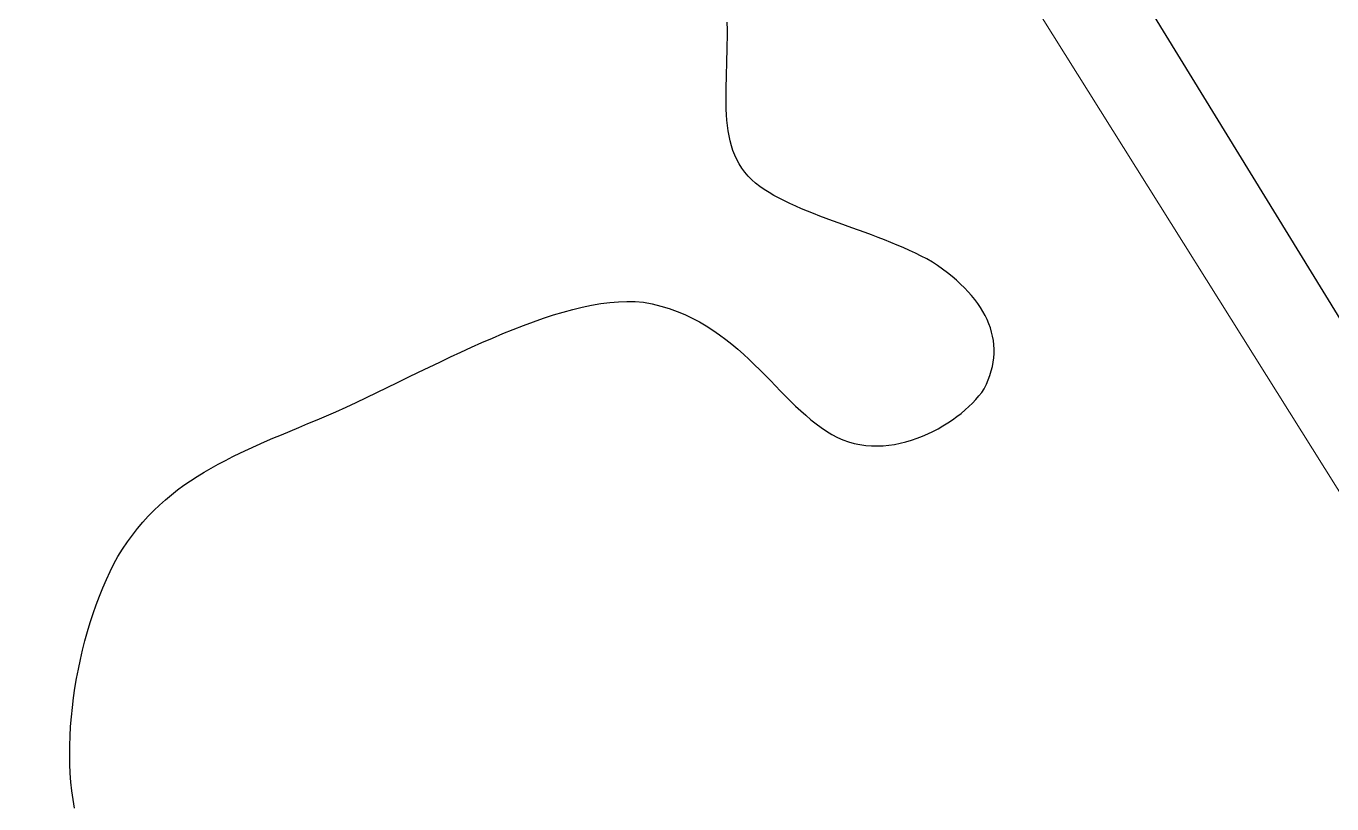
# Model space of a CAD drawing. Header units: metres. Extents: x 507606 to 508087, y 6966978 to 6967359.
# Drawn here: x 507866.769 to 507867.73, y 6967222.518 to 6967223.09 of the extents above; entities that cross this region are included whole.
import ezdxf

# ---------------------------------------------------------------- set-up
doc = ezdxf.new("R2010")
doc.units = ezdxf.units.M
doc.layers.add('D_UG_PIPES', color=142, linetype='EXIST_SWD', lineweight=0)
doc.layers.add('mga2020DR_UNLINED', color=252, linetype='Continuous')
doc.layers.add('mga2020VEG_TREE', color=252, linetype='Continuous')
doc.styles.get("Standard").update_dxf_attribs({"font": 'ARIALN.TTF'})
doc.linetypes.add('EXIST_SWD', pattern='A,5,-2.5,5,-2,["SWD",Standard,S=2.5,R=0,X=0,Y=-1.25],-8,5,-2.5,5,-2.5', length=37.5)

# ---------------------------------------------------------------- blocks, each defined once
blk = doc.blocks.new('BAC V TREE')
for p, q in [((-10.6479, 10.4687), (-10.6483, 10.5047)), ((-10.6479, 10.4334), (-10.6479, 10.4687)), ((-10.6489, 10.3651), (-10.6483, 10.3989)), ((-10.6483, 10.3989), (-10.6479, 10.4334)), ((-10.6506, 10.2998), (-10.6497, 10.3321)), ((-10.6497, 10.3321), (-10.6489, 10.3651)), ((-10.6524, 10.2375), (-10.6515, 10.2683)), ((-10.6515, 10.2683), (-10.6506, 10.2998)), ((-10.6536, 10.178), (-10.6531, 10.2074)), ((-10.6531, 10.2074), (-10.6524, 10.2375)), ((-10.6538, 10.1494), (-10.6536, 10.178)), ((-10.6536, 10.1213), (-10.6538, 10.1494)), ((-10.653, 10.094), (-10.6536, 10.1213)), ((-10.6518, 10.0674), (-10.653, 10.094)), ((-10.65, 10.0414), (-10.6518, 10.0674)), ((-10.6474, 10.016), (-10.65, 10.0414)), ((-10.6441, 9.9913), (-10.6474, 10.016)), ((-10.6399, 9.9672), (-10.6441, 9.9913)), ((-10.6348, 9.9437), (-10.6399, 9.9672)), ((-10.6287, 9.9208), (-10.6348, 9.9437)), ((-10.6214, 9.8986), (-10.6287, 9.9208)), ((-10.6129, 9.8769), (-10.6214, 9.8986)), ((-10.6032, 9.8558), (-10.6129, 9.8769)), ((-10.5921, 9.8353), (-10.6032, 9.8558)), ((-10.5796, 9.8154), (-10.5921, 9.8353)), ((-10.5656, 9.796), (-10.5796, 9.8154)), ((-10.55, 9.7771), (-10.5656, 9.796)), ((-10.5327, 9.7588), (-10.55, 9.7771)), ((-10.5141, 9.7431), (-10.5327, 9.7588)), ((-10.4942, 9.728), (-10.5141, 9.7431)), ((-10.473, 9.7134), (-10.4942, 9.728)), ((-10.4507, 9.6993), (-10.473, 9.7134)), ((-10.4273, 9.6857), (-10.4507, 9.6993)), ((-10.4029, 9.6724), (-10.4273, 9.6857)), ((-10.3776, 9.6595), (-10.4029, 9.6724)), ((-10.3514, 9.647), (-10.3776, 9.6595)), ((-10.3244, 9.6348), (-10.3514, 9.647)), ((-10.2966, 9.6228), (-10.3244, 9.6348)), ((-10.2683, 9.611), (-10.2966, 9.6228)), ((-10.2393, 9.5995), (-10.2683, 9.611)), ((-10.2099, 9.5881), (-10.2393, 9.5995)), ((-10.18, 9.5768), (-10.2099, 9.5881)), ((-10.1498, 9.5657), (-10.18, 9.5768)), ((-10.1193, 9.5546), (-10.1498, 9.5657)), ((-10.0886, 9.5435), (-10.1193, 9.5546)), ((-10.0578, 9.5323), (-10.0886, 9.5435)), ((-10.0268, 9.5212), (-10.0578, 9.5323)), ((-9.9959, 9.5099), (-10.0268, 9.5212)), ((-9.9651, 9.4986), (-9.9959, 9.5099)), ((-9.9344, 9.487), (-9.9651, 9.4986)), ((-9.904, 9.4753), (-9.9344, 9.487)), ((-9.8739, 9.4633), (-9.904, 9.4753)), ((-9.8441, 9.4511), (-9.8739, 9.4633)), ((-9.8148, 9.4386), (-9.8441, 9.4511)), ((-9.7859, 9.4258), (-9.8148, 9.4386)), ((-9.7577, 9.4125), (-9.7859, 9.4258)), ((-9.7302, 9.3989), (-9.7577, 9.4125)), ((-9.7033, 9.3849), (-9.7302, 9.3989)), ((-9.6773, 9.3703), (-9.7033, 9.3849)), ((-9.6524, 9.3535), (-9.6773, 9.3703)), ((-9.6286, 9.3364), (-9.6524, 9.3535)), ((-9.6058, 9.3192), (-9.6286, 9.3364)), ((-9.5841, 9.3018), (-9.6058, 9.3192)), ((-9.5634, 9.2841), (-9.5841, 9.3018)), ((-9.5439, 9.2663), (-9.5634, 9.2841)), ((-9.5254, 9.2483), (-9.5439, 9.2663)), ((-9.508, 9.2302), (-9.5254, 9.2483)), ((-9.4918, 9.2118), (-9.508, 9.2302)), ((-9.4766, 9.1933), (-9.4918, 9.2118)), ((-11.3794, 9.1465), (-11.3345, 9.1573)), ((-11.3345, 9.1573), (-11.2904, 9.1665)), ((-11.2904, 9.1665), (-11.2471, 9.1739)), ((-11.2471, 9.1739), (-11.2048, 9.1794)), ((-11.2048, 9.1794), (-11.1634, 9.183)), ((-11.1634, 9.183), (-11.123, 9.1844)), ((-11.123, 9.1844), (-11.0837, 9.1837)), ((-11.0837, 9.1837), (-11.0455, 9.1807)), ((-11.0455, 9.1807), (-11.0032, 9.1726)), ((-11.0032, 9.1726), (-10.9625, 9.1625)), ((-10.9625, 9.1625), (-10.9232, 9.1507)), ((-10.9232, 9.1507), (-10.8855, 9.1371)), ((-9.4626, 9.1746), (-9.4766, 9.1933)), ((-9.4497, 9.1558), (-9.4626, 9.1746)), ((-9.438, 9.1367), (-9.4497, 9.1558)), ((-11.6137, 9.0704), (-11.5657, 9.0882)), ((-11.5657, 9.0882), (-11.5182, 9.1048)), ((-11.5182, 9.1048), (-11.4713, 9.1201)), ((-11.4713, 9.1201), (-11.425, 9.134)), ((-11.425, 9.134), (-11.3794, 9.1465)), ((-10.8855, 9.1371), (-10.8491, 9.122)), ((-10.8491, 9.122), (-10.814, 9.1055)), ((-10.814, 9.1055), (-10.7801, 9.0876)), ((-10.7801, 9.0876), (-10.7475, 9.0684)), ((-9.4274, 9.1176), (-9.438, 9.1367)), ((-9.418, 9.0982), (-9.4274, 9.1176)), ((-9.4097, 9.0788), (-9.418, 9.0982)), ((-11.7602, 9.011), (-11.711, 9.0317)), ((-11.711, 9.0317), (-11.6622, 9.0516)), ((-11.6622, 9.0516), (-11.6137, 9.0704)), ((-10.7475, 9.0684), (-10.7159, 9.0482)), ((-10.7159, 9.0482), (-10.6853, 9.0269)), ((-10.6853, 9.0269), (-10.6557, 9.0048)), ((-9.4026, 9.0591), (-9.4097, 9.0788)), ((-9.3967, 9.0394), (-9.4026, 9.0591)), ((-9.392, 9.0194), (-9.3967, 9.0394)), ((-11.9093, 8.9445), (-11.8594, 8.9673)), ((-11.8594, 8.9673), (-11.8097, 8.9895)), ((-11.8097, 8.9895), (-11.7602, 9.011)), ((-10.6557, 9.0048), (-10.6269, 8.9819)), ((-10.6269, 8.9819), (-10.599, 8.9583)), ((-9.3885, 8.9994), (-9.392, 9.0194)), ((-9.3862, 8.9792), (-9.3885, 8.9994)), ((-9.3852, 8.9589), (-9.3862, 8.9792)), ((-12.0093, 8.8976), (-11.9593, 8.9213)), ((-11.9593, 8.9213), (-11.9093, 8.9445)), ((-10.599, 8.9583), (-10.5718, 8.9342)), ((-10.5718, 8.9342), (-10.5452, 8.9097)), ((-10.5452, 8.9097), (-10.5193, 8.8849)), ((-9.3893, 8.8971), (-9.3867, 8.9178)), ((-9.3867, 8.9178), (-9.3853, 8.9384)), ((-9.3853, 8.9384), (-9.3852, 8.9589)), ((-12.1593, 8.8253), (-12.1094, 8.8495)), ((-12.1094, 8.8495), (-12.0594, 8.8737)), ((-12.0594, 8.8737), (-12.0093, 8.8976)), ((-10.5193, 8.8849), (-10.4939, 8.8599)), ((-10.4939, 8.8599), (-10.4689, 8.8348)), ((-9.4048, 8.8344), (-9.3983, 8.8554)), ((-9.3983, 8.8554), (-9.3932, 8.8763)), ((-9.3932, 8.8763), (-9.3893, 8.8971)), ((-12.2585, 8.7771), (-12.209, 8.8011)), ((-12.209, 8.8011), (-12.1593, 8.8253)), ((-10.4689, 8.8348), (-10.4443, 8.8098)), ((-10.4443, 8.8098), (-10.42, 8.7849)), ((-10.42, 8.7849), (-10.396, 8.7603)), ((-9.4317, 8.7706), (-9.4214, 8.792)), ((-9.4214, 8.792), (-9.4124, 8.8132)), ((-9.4124, 8.8132), (-9.4048, 8.8344)), ((-12.4052, 8.7065), (-12.3567, 8.7296)), ((-12.3567, 8.7296), (-12.3078, 8.7532)), ((-12.3078, 8.7532), (-12.2585, 8.7771)), ((-10.396, 8.7603), (-10.3721, 8.736)), ((-10.3721, 8.736), (-10.3483, 8.7123)), ((-9.4875, 8.7035), (-9.4717, 8.7202)), ((-9.4717, 8.7202), (-9.4571, 8.737)), ((-9.4571, 8.737), (-9.4437, 8.7538)), ((-9.4437, 8.7538), (-9.4317, 8.7706)), ((-12.5459, 8.6429), (-12.5008, 8.6619)), ((-12.5008, 8.6619), (-12.4533, 8.6839)), ((-12.4533, 8.6839), (-12.4052, 8.7065)), ((-10.3483, 8.7123), (-10.3245, 8.6892)), ((-10.3245, 8.6892), (-10.3007, 8.6668)), ((-10.3007, 8.6668), (-10.2768, 8.6453)), ((-9.5617, 8.639), (-9.5416, 8.6546)), ((-9.5416, 8.6546), (-9.5225, 8.6706)), ((-9.5225, 8.6706), (-9.5045, 8.6869)), ((-9.5045, 8.6869), (-9.4875, 8.7035)), ((-12.6762, 8.5885), (-12.6336, 8.6062)), ((-12.6336, 8.6062), (-12.5901, 8.6243)), ((-12.5901, 8.6243), (-12.5459, 8.6429)), ((-10.2768, 8.6453), (-10.2526, 8.6247)), ((-10.2526, 8.6247), (-10.2282, 8.6052)), ((-10.2282, 8.6052), (-10.2035, 8.5869)), ((-9.6504, 8.5818), (-9.6271, 8.5951)), ((-9.6271, 8.5951), (-9.6045, 8.6092)), ((-9.6045, 8.6092), (-9.5827, 8.6238)), ((-9.5827, 8.6238), (-9.5617, 8.639)), ((-12.8386, 8.5193), (-12.7992, 8.5365)), ((-12.7992, 8.5365), (-12.759, 8.5536)), ((-12.759, 8.5536), (-12.718, 8.571)), ((-12.718, 8.571), (-12.6762, 8.5885)), ((-10.2035, 8.5869), (-10.1784, 8.5699)), ((-10.1784, 8.5699), (-10.1528, 8.5543)), ((-10.1528, 8.5543), (-10.1269, 8.5408)), ((-10.1269, 8.5408), (-10.1007, 8.5294)), ((-9.7759, 8.5277), (-9.7498, 8.5365)), ((-9.7498, 8.5365), (-9.7242, 8.5465)), ((-9.7242, 8.5465), (-9.699, 8.5573)), ((-9.699, 8.5573), (-9.6744, 8.5691)), ((-9.6744, 8.5691), (-9.6504, 8.5818)), ((-12.9521, 8.4675), (-12.915, 8.4849)), ((-12.915, 8.4849), (-12.8772, 8.5022)), ((-12.8772, 8.5022), (-12.8386, 8.5193)), ((-10.1007, 8.5294), (-10.0741, 8.52)), ((-10.0741, 8.52), (-10.0473, 8.5126)), ((-10.0473, 8.5126), (-10.0202, 8.5069)), ((-10.0202, 8.5069), (-9.9929, 8.5031)), ((-9.9929, 8.5031), (-9.9655, 8.501)), ((-9.9655, 8.501), (-9.9381, 8.5005)), ((-9.9381, 8.5005), (-9.9107, 8.5015)), ((-9.9107, 8.5015), (-9.8834, 8.5041)), ((-9.8834, 8.5041), (-9.8562, 8.508)), ((-9.8562, 8.508), (-9.8291, 8.5133)), ((-9.8291, 8.5133), (-9.8024, 8.5199)), ((-9.8024, 8.5199), (-9.7759, 8.5277)), ((-13.0924, 8.395), (-13.0585, 8.4137)), ((-13.0585, 8.4137), (-13.0238, 8.432)), ((-13.0238, 8.432), (-12.9883, 8.4499)), ((-12.9883, 8.4499), (-12.9521, 8.4675)), ((-13.1895, 8.3354), (-13.1579, 8.3559)), ((-13.1579, 8.3559), (-13.1255, 8.3757)), ((-13.1255, 8.3757), (-13.0924, 8.395)), ((-13.2798, 8.2693), (-13.2505, 8.2922)), ((-13.2505, 8.2922), (-13.2204, 8.3142)), ((-13.2204, 8.3142), (-13.1895, 8.3354)), ((-13.3363, 8.2207), (-13.3084, 8.2455)), ((-13.3084, 8.2455), (-13.2798, 8.2693)), ((-13.4155, 8.1395), (-13.3898, 8.1677)), ((-13.3898, 8.1677), (-13.3634, 8.1948)), ((-13.3634, 8.1948), (-13.3363, 8.2207)), ((-13.4646, 8.079), (-13.4404, 8.1099)), ((-13.4404, 8.1099), (-13.4155, 8.1395)), ((-13.5108, 8.0128), (-13.488, 8.0466)), ((-13.488, 8.0466), (-13.4646, 8.079)), ((-13.5517, 7.9422), (-13.5328, 7.9773)), ((-13.5328, 7.9773), (-13.5108, 8.0128)), ((-13.5699, 7.9058), (-13.5517, 7.9422)), ((-13.6043, 7.8294), (-13.5875, 7.8682)), ((-13.5875, 7.8682), (-13.5699, 7.9058)), ((-13.6357, 7.749), (-13.6204, 7.7897)), ((-13.6204, 7.7897), (-13.6043, 7.8294)), ((-13.6503, 7.7074), (-13.6357, 7.749)), ((-13.6641, 7.6651), (-13.6503, 7.7074)), ((-13.6892, 7.5785), (-13.6771, 7.6221)), ((-13.6771, 7.6221), (-13.6641, 7.6651)), ((-13.7004, 7.5344), (-13.6892, 7.5785)), ((-13.7203, 7.4449), (-13.7108, 7.4898)), ((-13.7108, 7.4898), (-13.7004, 7.5344)), ((-13.7289, 7.3998), (-13.7203, 7.4449)), ((-13.7365, 7.3544), (-13.7289, 7.3998)), ((-13.7487, 7.2635), (-13.7431, 7.309)), ((-13.7431, 7.309), (-13.7365, 7.3544)), ((-13.7534, 7.2182), (-13.7487, 7.2635)), ((-13.7595, 7.128), (-13.7569, 7.173)), ((-13.7569, 7.173), (-13.7534, 7.2182)), ((-13.7609, 7.0833), (-13.7595, 7.128)), ((-13.7613, 7.0391), (-13.7609, 7.0833)), ((-13.7605, 6.9954), (-13.7613, 7.0391)), ((-13.7586, 6.9522), (-13.7605, 6.9954)), ((-13.7555, 6.9097), (-13.7586, 6.9522)), ((-13.7512, 6.868), (-13.7555, 6.9097)), ((-13.7457, 6.8271), (-13.7512, 6.868)), ((-13.739, 6.7871), (-13.7457, 6.8271))]:
    blk.add_line(p, q)
blk = doc.blocks.new('XE_SURVEY')
at = {"layer": 'D_UG_PIPES', "flags": 128}
blk.add_lwpolyline([(507842.39374, 6967264.94219), (507846.89974, 6967256.52919), (507852.43474, 6967247.39319), (507858.01274, 6967238.39919), (507863.28774, 6967229.84619), (507868.29574, 6967221.85419), (507873.36674, 6967213.72919), (507878.93674, 6967204.39019), (507884.18274, 6967195.86019)], dxfattribs=at)
at = {"layer": 'mga2020DR_UNLINED'}
blk.add_polyline3d([(507890.69907, 6967200.57838, 5.30954), (507917.00564, 6967158.53611, 4.92474), (507917.00564, 6967158.53611, 4.92474), (507919.1786, 6967155.65512, 5.21669), (507918.45847, 6967152.39962, 5.08565), (507916.74363, 6967150.47569, 5.04778), (507914.12478, 6967149.59171, 5.14057), (507910.8669, 6967152.97712, 4.94367), (507908.11754, 6967156.51233, 5.00833), (507905.24561, 6967161.01166, 5.01719), (507902.24078, 6967166.02241, 4.92588), (507891.29648, 6967183.67656, 5.03199), (507882.56683, 6967198.54789, 5.08265), (507872.80265, 6967214.61463, 5.10401), (507866.37062, 6967225.10177, 4.91499), (507858.69143, 6967237.50775, 5.0093), (507849.55859, 6967251.60254, 5.13083), (507842.98185, 6967261.71577, 5.17813), (507840.46497, 6967268.6714, 4.70007)], dxfattribs=at)
at = {"layer": 'mga2020VEG_TREE', "xscale": 0.1554417355589352, "yscale": 0.1554417355589352, "zscale": 0.1554417355589352, "rotation": 0.001583333339407246}
blk.add_blockref('BAC V TREE', (507868.94069, 6967221.46021, 5.09613), dxfattribs=at)

msp = doc.modelspace()

# ---------------------------------------------------------------- block references
msp.add_blockref('XE_SURVEY', (0, 0))

doc.saveas('drawing.dxf')
